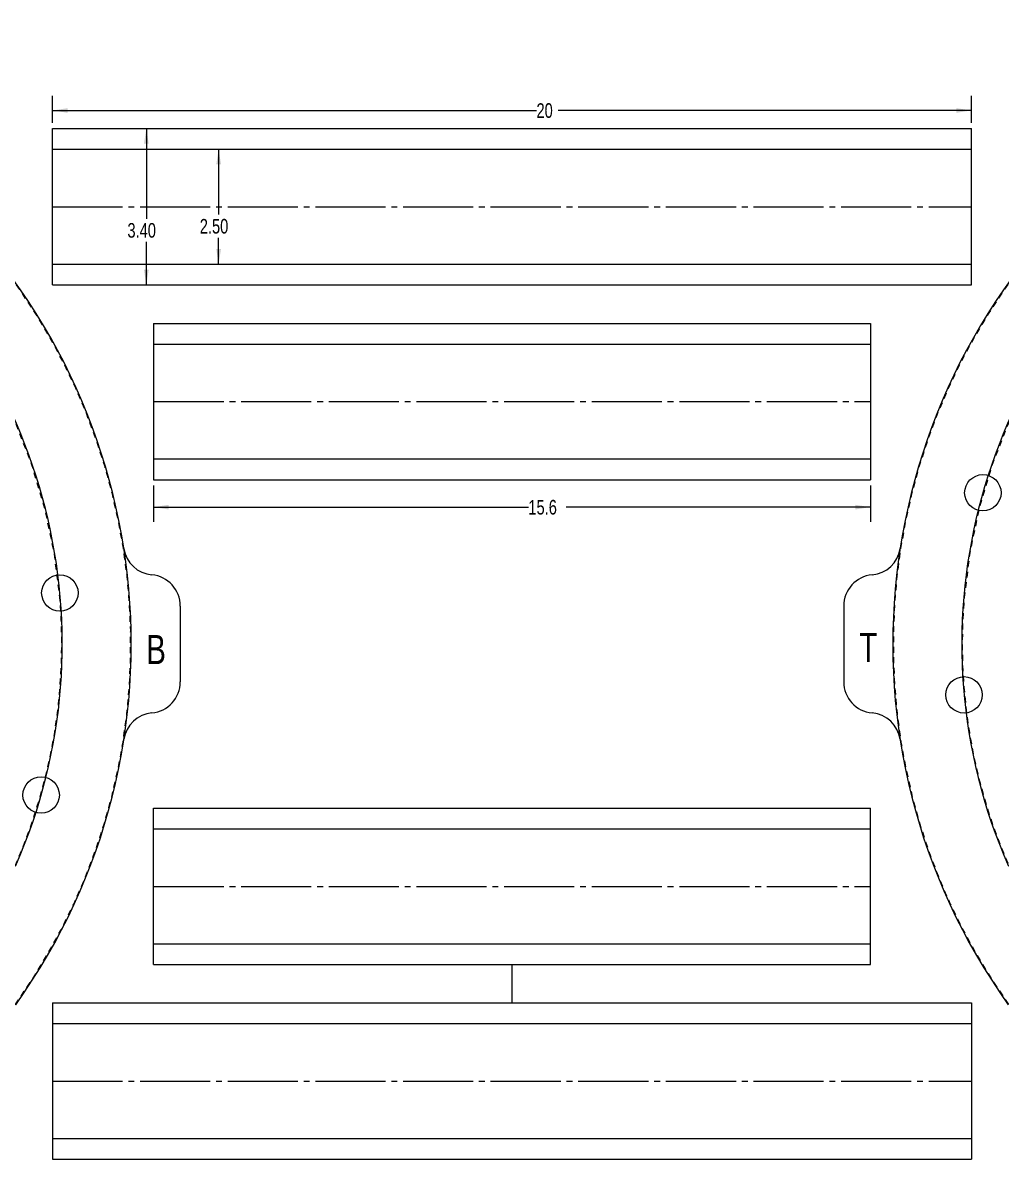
# Model space of a CAD drawing. Header units: millimetres. Extents: x 0.7 to 71.3, y 0.1 to 27.7.
# Drawn here: x 25.35 to 46.62, y 3.03 to 27.75 of the extents above; entities that cross this region are included whole.
import ezdxf

# ---------------------------------------------------------------- set-up
doc = ezdxf.new("R2010")
doc.units = ezdxf.units.MM
for name, pattern in [('SLD-Center', [1.905, 1.524, -0.127, 0.127, -0.127]), ('SLD-Dashed', [0.1905, 0.127, -0.0635]), ('SLD-Solid', [0])]:
    doc.linetypes.add(name, pattern=pattern)
doc.styles.add('SLDTEXTSTYLE0', font='TXT', dxfattribs={"width": 0.75})
doc.dimstyles.new('SLDDIMSTYLE1', dxfattribs={"dimtxt": 0.3175, "dimasz": 0.3302, "dimexe": 0, "dimexo": 0.0625, "dimgap": 0.079375, "dimtad": 0, "dimtih": 1, "dimtoh": 1, "dimdec": 1, "dimrnd": 1e-09, "dimzin": 12, "dimdsep": 46, "dimtxsty": 'SLDTEXTSTYLE0', "dimsah": 1, "dimcen": 0.09, "dimadec": 0, "dimazin": 3, "dimtfac": 1, "dimtdec": 1, "dimtofl": 0, "dimtmove": 0, "dimatfit": 3, "dimfxl": 1, "dimfrac": 2, "dimtolj": 1, "dimtzin": 12, "dimarcsym": 0})
doc.dimstyles.new('SLDDIMSTYLE2', dxfattribs={"dimtxt": 0.3175, "dimasz": 0.3302, "dimexe": 0, "dimexo": 0.0625, "dimgap": 0.079375, "dimtad": 0, "dimtih": 1, "dimtoh": 1, "dimrnd": 1e-09, "dimzin": 4, "dimdsep": 46, "dimtxsty": 'SLDTEXTSTYLE0', "dimsah": 1, "dimcen": 0.09, "dimadec": 0, "dimazin": 1, "dimtfac": 1, "dimtofl": 0, "dimtmove": 0, "dimatfit": 3, "dimfxl": 1, "dimfrac": 2, "dimtolj": 1, "dimtzin": 12, "dimarcsym": 0})

# ---------------------------------------------------------------- blocks, each defined once
blk = doc.blocks.new('_D_2')
at = {"color": 7, "linetype": 'SLD-Solid', "lineweight": 18}
for p, q in [((28.195, 17.684), (28.195, 16.896)), ((43.779, 17.684), (43.779, 16.896)), ((28.195, 17.214), (36.343, 17.214)), ((43.779, 17.214), (37.164, 17.214))]:
    blk.add_line(p, q, dxfattribs=at)
for points in [[(28.195, 17.214), (28.525, 17.163), (28.525, 17.265)], [(43.779, 17.214), (43.449, 17.265), (43.449, 17.163)]]:
    blk.add_solid(points, dxfattribs=at)
at = {"color": 7, "linetype": 'SLD-Solid', "lineweight": 18, "insert": (36.343, 17.371), "char_height": 0.3175, "attachment_point": 1, "style": 'SLDTEXTSTYLE0'}
blk.add_mtext('15.6', dxfattribs=at)
blk = doc.blocks.new('_D_3')
at = {"color": 7, "linetype": 'SLD-Solid', "lineweight": 18}
for p, q in [((25.998, 25.574), (25.998, 26.158)), ((45.976, 25.574), (45.976, 26.158)), ((25.998, 25.841), (36.519, 25.841)), ((45.976, 25.841), (36.988, 25.841))]:
    blk.add_line(p, q, dxfattribs=at)
for points in [[(25.998, 25.841), (26.329, 25.79), (26.329, 25.891)], [(45.976, 25.841), (45.645, 25.891), (45.645, 25.79)]]:
    blk.add_solid(points, dxfattribs=at)
at = {"color": 7, "linetype": 'SLD-Solid', "lineweight": 18, "insert": (36.519, 25.998), "char_height": 0.3175, "attachment_point": 1, "style": 'SLDTEXTSTYLE0'}
blk.add_mtext('20', dxfattribs=at)
blk = doc.blocks.new('_D_4')
at = {"color": 7, "linetype": 'SLD-Solid', "lineweight": 18}
for p, q in [((26.125, 25.447), (28.354, 25.447)), ((28.037, 25.447), (28.037, 23.487)), ((28.037, 22.047), (28.037, 22.983)), ((26.125, 22.047), (28.354, 22.047))]:
    blk.add_line(p, q, dxfattribs=at)
for points in [[(28.037, 25.447), (27.986, 25.117), (28.088, 25.117)], [(28.037, 22.047), (28.088, 22.377), (27.986, 22.377)]]:
    blk.add_solid(points, dxfattribs=at)
at = {"color": 7, "linetype": 'SLD-Solid', "lineweight": 18, "insert": (27.626, 23.392), "char_height": 0.3175, "attachment_point": 1, "style": 'SLDTEXTSTYLE0'}
blk.add_mtext('3.40', dxfattribs=at)
blk = doc.blocks.new('_D_5')
at = {"color": 7, "linetype": 'SLD-Solid', "lineweight": 18}
for p, q in [((29.609, 24.997), (29.609, 23.576)), ((29.609, 22.497), (29.609, 23.072))]:
    blk.add_line(p, q, dxfattribs=at)
for points in [[(29.609, 24.997), (29.558, 24.667), (29.66, 24.667)], [(29.609, 22.497), (29.66, 22.827), (29.558, 22.827)]]:
    blk.add_solid(points, dxfattribs=at)
at = {"color": 7, "linetype": 'SLD-Solid', "lineweight": 18, "insert": (29.199, 23.482), "char_height": 0.3175, "attachment_point": 1, "style": 'SLDTEXTSTYLE0'}
blk.add_mtext('2.50', dxfattribs=at)

msp = doc.modelspace()

# ---------------------------------------------------------------- linework, layer by layer
at = {"color": 7, "linetype": 'SLD-Solid'}
for p, q in [((25.998, 25.447), (45.976, 25.447)), ((25.998, 22.047), (25.998, 25.447)), ((45.976, 22.047), (45.976, 25.447)), ((25.998, 24.997), (45.976, 24.997)), ((25.998, 22.497), (45.976, 22.497)), ((25.998, 22.047), (45.976, 22.047)), ((28.195, 21.211), (28.195, 17.811)), ((28.195, 21.211), (43.779, 21.211)), ((43.779, 21.211), (43.779, 17.811)), ((28.195, 20.761), (43.779, 20.761)), ((28.195, 18.261), (43.779, 18.261)), ((28.195, 17.811), (43.779, 17.811)), ((28.775, 15.063), (28.775, 13.415)), ((43.199, 15.063), (43.199, 13.415)), ((28.195, 7.267), (28.195, 10.667)), ((28.195, 10.667), (43.779, 10.667)), ((43.779, 7.267), (43.779, 10.667)), ((28.195, 10.217), (43.779, 10.217)), ((28.195, 7.717), (43.779, 7.717)), ((28.195, 7.267), (43.779, 7.267)), ((25.998, 6.431), (45.976, 6.431)), ((25.998, 6.431), (25.998, 3.031)), ((45.976, 6.431), (45.976, 3.031)), ((25.998, 5.981), (45.976, 5.981)), ((25.998, 3.481), (45.976, 3.481)), ((25.998, 3.031), (45.976, 3.031))]:
    msp.add_line(p, q, dxfattribs=at)
at = {"color": 7, "linetype": 'SLD-Center'}
for p, q in [((25.998, 23.747), (45.976, 23.747)), ((28.195, 19.511), (43.779, 19.511)), ((28.195, 8.967), (43.779, 8.967)), ((35.987, 6.431), (35.987, 7.267)), ((25.998, 4.731), (45.976, 4.731))]:
    msp.add_line(p, q, dxfattribs=at)
at = {"color": 7, "linetype": 'SLD-Solid', "lineweight": 18}
for centre in [(46.224, 17.526), (26.157, 15.347), (45.816, 13.131), (25.75, 10.952)]:
    msp.add_circle(centre, 0.396, dxfattribs=at)
at = {"color": 7, "linetype": 'SLD-Solid', "lineweight": 25}
for centre, radius, start, end in [((14.199, 14.239), 13.51, 324.4903, 215.5097), ((57.775, 14.239), 13.51, 324.4903, 215.5097), ((14.199, 14.239), 12.01, 336.2863, 203.7137), ((57.775, 14.239), 12.01, 336.2863, 203.7137)]:
    msp.add_arc(centre, radius, start, end, dxfattribs=at)
at = {"color": 7, "linetype": 'SLD-Dashed', "lineweight": 18}
for centre, radius, start, end in [((14.199, 14.239), 13.5, 324.4678, 215.5322), ((57.775, 14.239), 13.5, 324.4678, 215.5322), ((14.199, 14.239), 12, 336.2786, 203.7214), ((57.775, 14.239), 12, 336.2786, 203.7214)]:
    msp.add_arc(centre, radius, start, end, dxfattribs=at)
at = {"color": 7, "linetype": 'SLD-Solid'}
for centre, start, end in [((28.221, 16.418), 188.8345, 264.656), ((43.753, 16.418), 275.344, 351.1655), ((28.094, 15.063), 0, 84.656), ((43.88, 15.063), 95.344, 180), ((28.094, 13.415), 275.344, 0), ((43.88, 13.415), 180, 264.656), ((28.221, 12.06), 95.344, 171.1655), ((43.753, 12.06), 8.8345, 84.656)]:
    msp.add_arc(centre, 0.681, start, end, dxfattribs=at)

# ---------------------------------------------------------------- texts
at = {"color": 7, "linetype": 'Continuous', "lineweight": 0, "char_height": 0.635, "attachment_point": 1, "style": 'SLDTEXTSTYLE0'}
for s, insert in [('B', (28.037, 14.435)), ('T', (43.538, 14.48))]:
    msp.add_mtext(s, dxfattribs=dict(at, insert=insert))

# ---------------------------------------------------------------- dimensions: what is measured, and where the dimension line sits
at = {"color": 7, "linetype": 'SLD-Solid', "lineweight": 18}
for base, p1, p2, picture, middle in [((45.976, 25.841), (25.998, 25.447), (45.976, 25.447), '_D_3', (36.753, 25.841)), ((43.779, 17.214), (28.195, 17.811), (43.779, 17.811), '_D_2', (36.753, 17.214))]:
    dim = msp.add_linear_dim(base=base, p1=p1, p2=p2, dimstyle='SLDDIMSTYLE1', dxfattribs=at)
    dim.commit()
    dim.dimension.update_dxf_attribs({"geometry": picture, "text_midpoint": middle, "dimtype": 160})
for base, p1, p2, picture, middle in [((28.037, 25.447), (25.998, 22.047), (25.998, 25.447), '_D_4', (28.037, 23.235)), ((29.609, 24.997), (25.998, 22.497), (25.998, 24.997), '_D_5', (29.609, 23.324))]:
    dim = msp.add_linear_dim(base=base, p1=p1, p2=p2, angle=90, dimstyle='SLDDIMSTYLE2', dxfattribs=at)
    dim.commit()
    dim.dimension.update_dxf_attribs({"geometry": picture, "text_midpoint": middle, "dimtype": 160})

doc.saveas('drawing.dxf')
